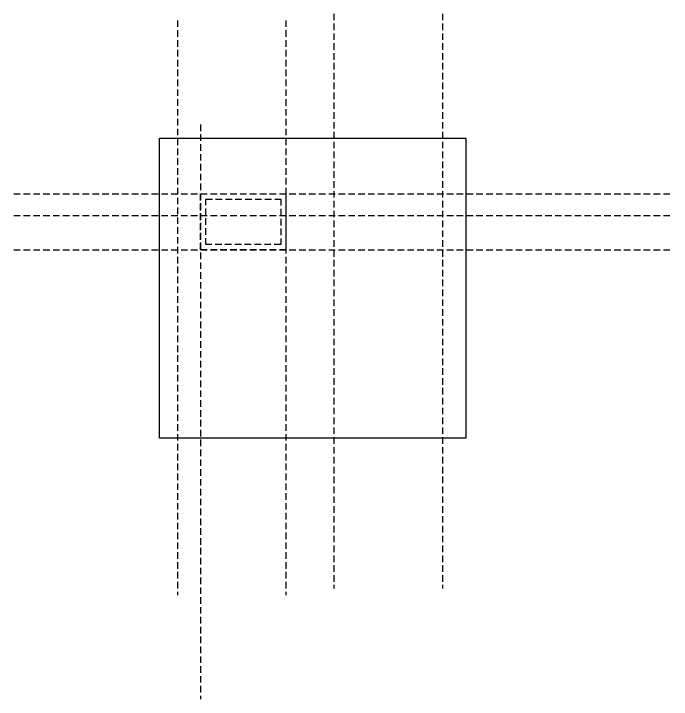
# Model space of a CAD drawing. Header units: metres. Extents: x 6220 to 6377, y 4091 to 4165.
# Drawn here: x 6313.3 to 6377, y 4095.8 to 4162.1 of the extents above; entities that cross this region are included whole.
import ezdxf

# ---------------------------------------------------------------- set-up
doc = ezdxf.new("R2010")
doc.units = ezdxf.units.M
doc.header["$LTSCALE"] = 0.05
doc.linetypes.add('DASHED', pattern=[19.05, 12.7, -6.35])
doc.layers.add('PROJEÇÃO INFERIOR', color=1, linetype='DASHED')
doc.layers.add('SIMB 01', color=1, linetype='Continuous')
picture_1 = doc.add_image_def('image1.jpg', size_in_pixel=(590, 577))

msp = doc.modelspace()

# ---------------------------------------------------------------- linework, layer by layer
at = {"layer": 'PROJEÇÃO INFERIOR'}
for p, q in [((6344.298, 4162.125), (6344.298, 4106.537)), ((6354.798, 4162.125), (6354.798, 4106.537)), ((6329.16, 4161.478), (6329.16, 4105.889)), ((6339.66, 4161.478), (6339.66, 4105.889)), ((6331.407, 4151.415), (6331.407, 4095.827)), ((6313.318, 4144.698), (6376.953, 4144.698)), ((6313.318, 4142.613), (6376.953, 4142.613)), ((6313.318, 4139.298), (6376.953, 4139.298))]:
    msp.add_line(p, q, dxfattribs=at)
for points in [[(6331.407, 4144.698), (6339.66, 4144.698), (6339.66, 4139.298), (6331.407, 4139.298)], [(6331.907, 4144.198), (6339.16, 4144.198), (6339.16, 4139.798), (6331.907, 4139.798)]]:
    msp.add_lwpolyline(points, close=True, dxfattribs=at)

# ---------------------------------------------------------------- pictures from other files: only their frames are drawn
at = {"layer": 'SIMB 01'}
image = msp.add_image(picture_1, insert=(6327.428, 4121.084), size_in_units=(29.654, 29.001), dxfattribs=at)
image.dxf.flags = 7

doc.saveas('drawing.dxf')
